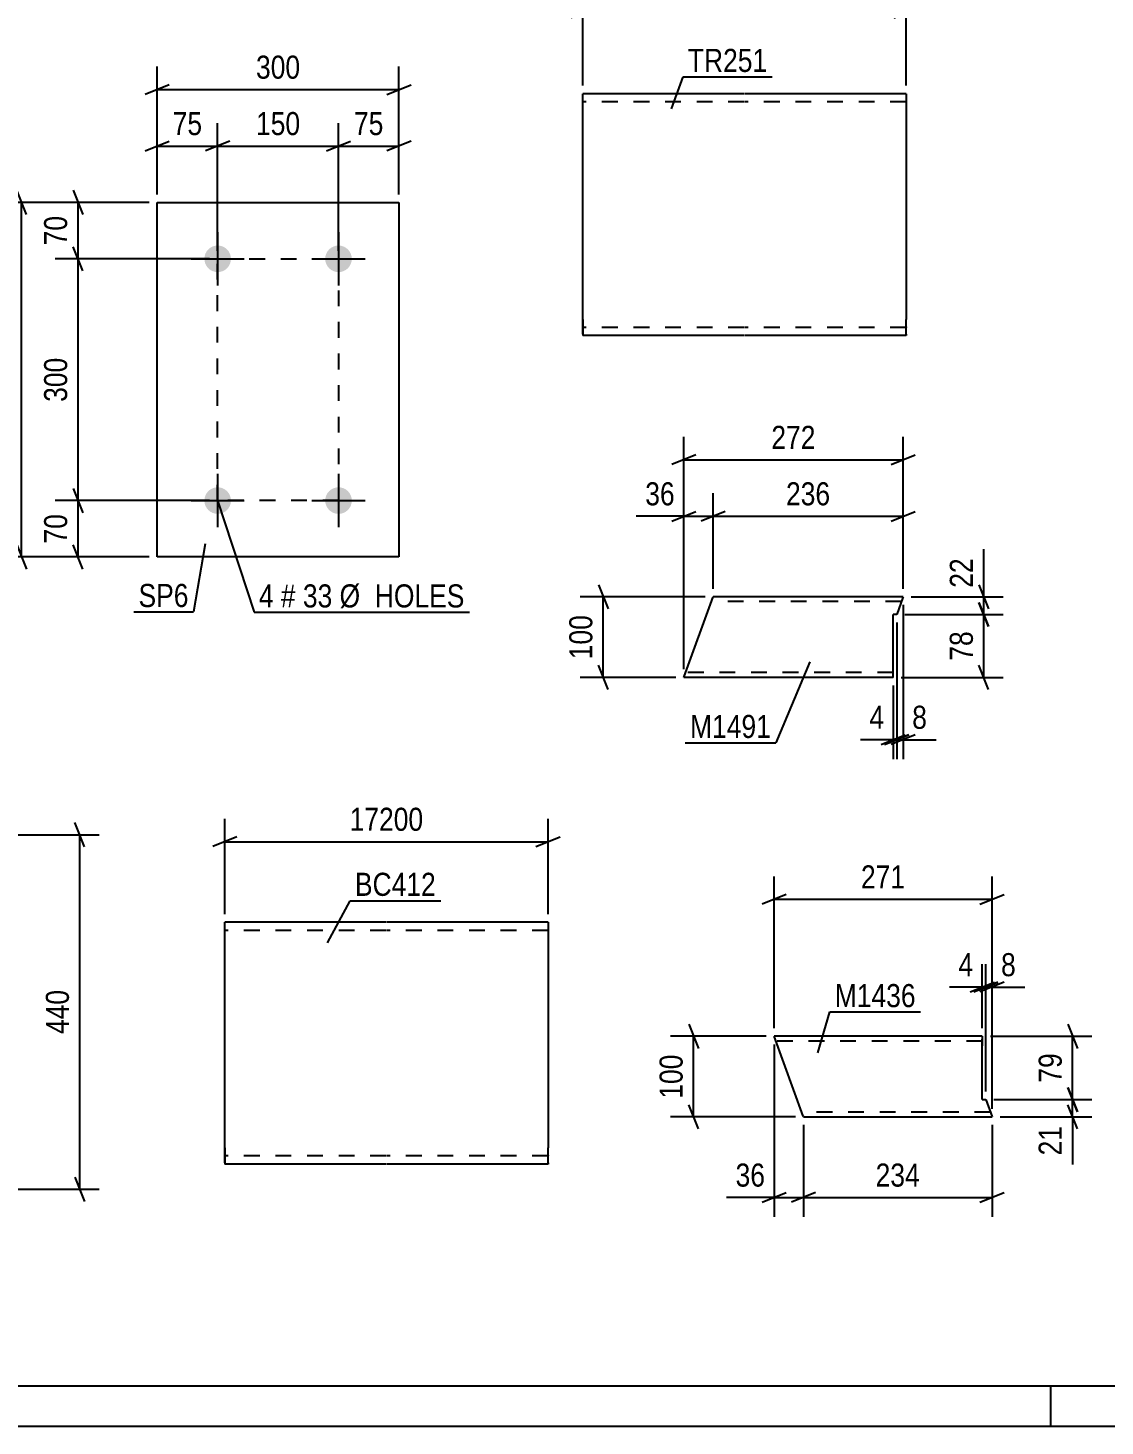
# Model space of a CAD drawing. Header units: millimetres. Extents: x 0 to 420, y 0 to 297.
# Drawn here: x 83.1 to 216.7, y 0 to 173.5 of the extents above; entities that cross this region are included whole.
import ezdxf

# ---------------------------------------------------------------- set-up
doc = ezdxf.new("R2010")
doc.units = ezdxf.units.MM
doc.linetypes.add('DXK_LINE_DOT2', pattern=[3.9198, 1.9599, -1.9599])
doc.styles.add('Arial Narrow', font='ARIALN.TTF', dxfattribs={"height": 0.2})

# ---------------------------------------------------------------- blocks, each defined once
blk = doc.blocks.new('Unknown-122569878-1134')
at = {"color": 5, "linetype": 'Continuous'}
for p, q in [((5, 5), (415, 5)), ((210, 0), (210, 5)), ((0, 0), (420, 0))]:
    blk.add_line(p, q, dxfattribs=at)
blk = doc.blocks.new('Part-122569878-10558 - 10557')
at = {"color": 2, "linetype": 'Continuous'}
for p, q in [((171.94, 165.33), (151.94, 165.33)), ((151.94, 137.33), (151.94, 165.33)), ((192.04, 165.33), (172.04, 165.33)), ((192.04, 165.33), (192.04, 163.33)), ((192.04, 163.33), (192.04, 137.33)), ((151.94, 137.33), (151.94, 135.33)), ((192.04, 135.33), (192.04, 137.33)), ((171.94, 135.33), (151.94, 135.33)), ((192.04, 135.33), (172.04, 135.33))]:
    blk.add_line(p, q, dxfattribs=at)
at = {"color": 7, "linetype": 'DXK_LINE_DOT2'}
for p, q in [((171.94, 164.33), (151.94, 164.33)), ((192.04, 164.33), (172.04, 164.33)), ((151.94, 135.48), (151.94, 137.33)), ((192.04, 136.33), (192.04, 137.33)), ((151.94, 136.33), (151.94, 136.41)), ((171.94, 136.33), (151.94, 136.33)), ((192.04, 136.33), (172.04, 136.33)), ((192.04, 136.41), (192.04, 136.33)), ((192.04, 135.48), (192.04, 135.33))]:
    blk.add_line(p, q, dxfattribs=at)
blk = doc.blocks.new('Part-122569878-10567 - 10566')
at = {"color": 2, "linetype": 'Continuous'}
for p, q in [((127.5, 62.51), (107.5, 62.51)), ((107.5, 34.51), (107.5, 62.51)), ((147.6, 62.51), (127.6, 62.51)), ((147.6, 62.51), (147.6, 60.51)), ((147.6, 60.51), (147.6, 34.51)), ((107.5, 34.51), (107.5, 32.51)), ((147.6, 32.51), (147.6, 34.51)), ((127.5, 32.51), (107.5, 32.51)), ((147.6, 32.51), (127.6, 32.51))]:
    blk.add_line(p, q, dxfattribs=at)
at = {"color": 7, "linetype": 'DXK_LINE_DOT2'}
for p, q in [((127.5, 61.51), (107.5, 61.51)), ((147.6, 61.51), (127.6, 61.51)), ((107.5, 32.66), (107.5, 34.51)), ((107.5, 33.51), (107.5, 33.59)), ((127.5, 33.51), (107.5, 33.51)), ((147.6, 33.51), (127.6, 33.51)), ((147.6, 33.51), (147.6, 34.51)), ((147.6, 33.59), (147.6, 33.51)), ((147.6, 32.66), (147.6, 32.51))]:
    blk.add_line(p, q, dxfattribs=at)
blk = doc.blocks.new('Part-122569878-10576 - 10575')
at = {"color": 2, "linetype": 'Continuous'}
for p, q in [((99.1, 107.84), (99.1, 151.84)), ((99.1, 151.84), (129.1, 151.84)), ((129.1, 151.84), (129.1, 107.84)), ((129.1, 107.84), (99.1, 107.84))]:
    blk.add_line(p, q, dxfattribs=at)
blk = doc.blocks.new('Bolt-122569878-10577 - 10575')
at = {"linetype": 'Continuous'}
for points in [[(106.6, 146.49, -1), (106.6, 143.19, -1)], [(121.6, 146.49, -1), (121.6, 143.19, -1)], [(106.6, 116.49, -1), (106.6, 113.19, -1)], [(121.6, 116.49, -1), (121.6, 113.19, -1)]]:
    blk.add_hatch(color=1, dxfattribs=at).paths.add_polyline_path(points)
at = {"color": 1, "linetype": 'Continuous'}
for p, q in [((106.6, 148.14), (106.6, 141.54)), ((121.6, 148.14), (121.6, 141.54)), ((103.3, 144.84), (109.9, 144.84)), ((118.3, 144.84), (124.9, 144.84)), ((106.6, 118.14), (106.6, 111.54)), ((121.6, 118.14), (121.6, 111.54)), ((103.3, 114.84), (109.9, 114.84)), ((118.3, 114.84), (124.9, 114.84))]:
    blk.add_line(p, q, dxfattribs=at)
blk = doc.blocks.new('Part-122569878-10632 - 10631')
at = {"color": 2, "linetype": 'Continuous'}
for p, q in [((164.48, 92.99), (168.09, 102.9)), ((191.68, 102.9), (168.09, 102.9)), ((191.64, 102.81), (190.88, 100.7)), ((191.68, 102.9), (191.64, 102.81)), ((190.88, 100.7), (190.44, 100.7)), ((190.44, 92.9), (190.44, 100.7)), ((164.45, 92.9), (164.48, 92.99)), ((190.44, 92.9), (164.45, 92.9))]:
    blk.add_line(p, q, dxfattribs=at)
at = {"color": 7, "linetype": 'DXK_LINE_DOT2'}
for p, q in [((191.46, 102.3), (167.87, 102.3)), ((164.45, 92.9), (164.45, 92.9)), ((164.67, 93.5), (164.68, 93.54)), ((190.44, 93.5), (164.67, 93.5))]:
    blk.add_line(p, q, dxfattribs=at)
blk = doc.blocks.new('Part-122569878-10640 - 10639')
at = {"color": 2, "linetype": 'Continuous'}
for p, q in [((201.5, 48.36), (175.66, 48.36)), ((179.26, 38.45), (175.66, 48.36)), ((201.5, 48.36), (201.5, 48.27)), ((201.5, 48.27), (201.5, 47.16)), ((201.5, 40.51), (201.5, 47.16)), ((201.5, 40.51), (201.93, 40.51)), ((201.93, 40.51), (202.71, 38.36)), ((179.26, 38.45), (179.3, 38.36)), ((179.3, 38.36), (202.71, 38.36))]:
    blk.add_line(p, q, dxfattribs=at)
at = {"color": 7, "linetype": 'DXK_LINE_DOT2'}
for p, q in [((201.5, 47.76), (175.88, 47.76)), ((201.5, 47.16), (201.5, 48.01)), ((179.08, 38.96), (179.06, 39.01)), ((202.49, 38.96), (179.08, 38.96))]:
    blk.add_line(p, q, dxfattribs=at)
blk = doc.blocks.new('Rectangle-122569878-12439 - 10575')
at = {"color": 1, "linetype": 'DXK_LINE_DOT2'}
blk.add_lwpolyline([(106.6, 144.84), (121.6, 144.84), (121.6, 114.84), (106.6, 114.84), (106.6, 144.84)], close=True, dxfattribs=at)
blk = doc.blocks.new('StraightDimension-122569878-10875 - 10557')
at = {"color": 7, "linetype": 'Continuous'}
for p, q in [((151.94, 166.33), (151.94, 178.18)), ((192.04, 166.33), (192.04, 178.18)), ((153.44, 175.93), (150.44, 174.73)), ((151.94, 175.33), (192.04, 175.33)), ((190.54, 174.73), (193.54, 175.93))]:
    blk.add_line(p, q, dxfattribs=at)
at = {"color": 0}
blk.add_wipeout([(177.16, 176.08), (177.16, 180.28), (166.82, 180.28), (166.82, 176.08)], dxfattribs=at)
at = {"color": 3, "style": 'Arial Narrow'}
blk.add_text('16200', height=2.863, dxfattribs=at).set_placement((167.42, 176.68))
blk = doc.blocks.new('StraightDimension-122569878-10879 - 10566')
at = {"color": 7, "linetype": 'Continuous'}
for p, q in [((107.5, 63.51), (107.5, 75.36)), ((147.6, 63.51), (147.6, 75.36)), ((109, 73.11), (106, 71.91)), ((146.1, 71.91), (149.1, 73.11)), ((107.5, 72.51), (147.6, 72.51))]:
    blk.add_line(p, q, dxfattribs=at)
at = {"color": 0}
blk.add_wipeout([(132.72, 73.26), (132.72, 77.46), (122.38, 77.46), (122.38, 73.26)], dxfattribs=at)
at = {"color": 3, "style": 'Arial Narrow'}
blk.add_text('17200', height=2.863, dxfattribs=at).set_placement((122.98, 73.86))
blk = doc.blocks.new('StraightDimension-122569878-10885 - 10575')
at = {"color": 7, "linetype": 'Continuous'}
for p, q in [((88.67, 116.34), (89.87, 113.34)), ((105.6, 114.84), (86.42, 114.84)), ((89.27, 107.84), (89.27, 114.84)), ((89.87, 106.34), (88.67, 109.34)), ((98.1, 107.84), (86.42, 107.84))]:
    blk.add_line(p, q, dxfattribs=at)
at = {"color": 0}
blk.add_wipeout([(88.52, 113.76), (84.32, 113.76), (84.32, 108.91), (88.52, 108.91)], dxfattribs=at)
at = {"color": 3, "style": 'Arial Narrow'}
blk.add_text('70', height=2.863, rotation=90.0002, dxfattribs=at).set_placement((87.92, 109.51))
blk = doc.blocks.new('StraightDimension-122569878-10884 - 10575')
at = {"color": 7, "linetype": 'Continuous'}
for p, q in [((89.87, 143.34), (88.67, 146.34)), ((105.6, 144.84), (86.42, 144.84)), ((89.27, 114.84), (89.27, 144.84)), ((88.67, 116.34), (89.87, 113.34)), ((105.6, 114.84), (86.42, 114.84))]:
    blk.add_line(p, q, dxfattribs=at)
at = {"color": 0}
blk.add_wipeout([(88.52, 133.18), (84.32, 133.18), (84.32, 126.49), (88.52, 126.49)], dxfattribs=at)
at = {"color": 3, "style": 'Arial Narrow'}
blk.add_text('300', height=2.863, rotation=90.0002, dxfattribs=at).set_placement((87.92, 127.09))
blk = doc.blocks.new('StraightDimension-122569878-10883 - 10575')
at = {"color": 7, "linetype": 'Continuous'}
for p, q in [((88.67, 153.34), (89.87, 150.34)), ((98.1, 151.84), (86.42, 151.84)), ((89.27, 144.84), (89.27, 151.84)), ((89.87, 143.34), (88.67, 146.34)), ((105.6, 144.84), (86.42, 144.84))]:
    blk.add_line(p, q, dxfattribs=at)
at = {"color": 0}
blk.add_wipeout([(88.52, 150.76), (84.32, 150.76), (84.32, 145.91), (88.52, 145.91)], dxfattribs=at)
at = {"color": 3, "style": 'Arial Narrow'}
blk.add_text('70', height=2.863, rotation=90.0002, dxfattribs=at).set_placement((87.92, 146.51))
blk = doc.blocks.new('StraightDimension-122569878-10895 - 10575')
at = {"color": 7, "linetype": 'Continuous'}
for p, q in [((82.87, 150.34), (81.67, 153.34)), ((98.1, 151.84), (79.42, 151.84)), ((82.27, 107.84), (82.27, 151.84)), ((81.67, 109.34), (82.87, 106.34)), ((98.1, 107.84), (79.42, 107.84))]:
    blk.add_line(p, q, dxfattribs=at)
at = {"color": 0}
blk.add_wipeout([(81.52, 133.18), (77.32, 133.18), (77.32, 126.49), (81.52, 126.49)], dxfattribs=at)
at = {"color": 3, "style": 'Arial Narrow'}
blk.add_text('440', height=2.863, rotation=90.0002, dxfattribs=at).set_placement((80.92, 127.09))
blk = doc.blocks.new('StraightDimension-122569878-10899 - 10575')
at = {"color": 7, "linetype": 'Continuous'}
for p, q in [((121.6, 145.84), (121.6, 161.69)), ((129.1, 152.84), (129.1, 161.69)), ((120.1, 158.24), (123.1, 159.44)), ((121.6, 158.84), (129.1, 158.84)), ((130.6, 159.44), (127.6, 158.24))]:
    blk.add_line(p, q, dxfattribs=at)
at = {"color": 0}
blk.add_wipeout([(127.78, 159.59), (127.78, 163.79), (122.92, 163.79), (122.92, 159.59)], dxfattribs=at)
at = {"color": 3, "style": 'Arial Narrow'}
blk.add_text('75', height=2.863, dxfattribs=at).set_placement((123.52, 160.19))
blk = doc.blocks.new('StraightDimension-122569878-10900 - 10575')
at = {"color": 7, "linetype": 'Continuous'}
for p, q in [((106.6, 145.84), (106.6, 161.69)), ((121.6, 145.84), (121.6, 161.69)), ((108.1, 159.44), (105.1, 158.24)), ((106.6, 158.84), (121.6, 158.84)), ((120.1, 158.24), (123.1, 159.44))]:
    blk.add_line(p, q, dxfattribs=at)
at = {"color": 0}
blk.add_wipeout([(117.44, 159.59), (117.44, 163.79), (110.76, 163.79), (110.76, 159.59)], dxfattribs=at)
at = {"color": 3, "style": 'Arial Narrow'}
blk.add_text('150', height=2.863, dxfattribs=at).set_placement((111.36, 160.19))
blk = doc.blocks.new('StraightDimension-122569878-10901 - 10575')
at = {"color": 7, "linetype": 'Continuous'}
for p, q in [((99.1, 152.84), (99.1, 161.69)), ((106.6, 145.84), (106.6, 161.69)), ((97.6, 158.24), (100.6, 159.44)), ((99.1, 158.84), (106.6, 158.84)), ((108.1, 159.44), (105.1, 158.24))]:
    blk.add_line(p, q, dxfattribs=at)
at = {"color": 0}
blk.add_wipeout([(105.28, 159.59), (105.28, 163.79), (100.42, 163.79), (100.42, 159.59)], dxfattribs=at)
at = {"color": 3, "style": 'Arial Narrow'}
blk.add_text('75', height=2.863, dxfattribs=at).set_placement((101.02, 160.19))
blk = doc.blocks.new('StraightDimension-122569878-10911 - 10575')
at = {"color": 7, "linetype": 'Continuous'}
for p, q in [((99.1, 152.84), (99.1, 168.69)), ((129.1, 152.84), (129.1, 168.69)), ((100.6, 166.44), (97.6, 165.24)), ((99.1, 165.84), (129.1, 165.84)), ((127.6, 165.24), (130.6, 166.44))]:
    blk.add_line(p, q, dxfattribs=at)
at = {"color": 0}
blk.add_wipeout([(117.44, 166.59), (117.44, 170.79), (110.76, 170.79), (110.76, 166.59)], dxfattribs=at)
at = {"color": 3, "style": 'Arial Narrow'}
blk.add_text('300', height=2.863, dxfattribs=at).set_placement((111.36, 167.19))
blk = doc.blocks.new('StraightDimension-122569878-10931 - 10584')
at = {"color": 7, "linetype": 'Continuous'}
for p, q in [((90.09, 71.88), (88.89, 74.88)), ((71.28, 73.38), (91.89, 73.38)), ((89.49, 29.38), (89.49, 73.38)), ((88.89, 30.88), (90.09, 27.88)), ((71.28, 29.38), (91.89, 29.38))]:
    blk.add_line(p, q, dxfattribs=at)
at = {"color": 0}
blk.add_wipeout([(88.74, 54.72), (84.54, 54.72), (84.54, 48.04), (88.74, 48.04)], dxfattribs=at)
at = {"color": 3, "style": 'Arial Narrow'}
blk.add_text('440', height=2.863, rotation=90.0002, dxfattribs=at).set_placement((88.14, 48.64))
blk = doc.blocks.new('StraightDimension-122569878-10991 - 10631')
at = {"color": 7, "linetype": 'Continuous'}
for p, q in [((164.45, 93.9), (164.45, 115.75)), ((168.09, 103.9), (168.09, 115.75)), ((162.95, 112.3), (165.95, 113.5)), ((164.45, 112.9), (168.09, 112.9)), ((169.59, 113.5), (166.59, 112.3))]:
    blk.add_line(p, q, dxfattribs=at)
at = {"color": 0}
blk.add_wipeout([(163.92, 113.65), (163.92, 117.85), (159.07, 117.85), (159.07, 113.65)], dxfattribs=at)
at = {"color": 7, "linetype": 'Continuous'}
blk.add_line((164.45, 112.9), (158.54, 112.9), dxfattribs=at)
blk.add_line((164.45, 112.9), (158.54, 112.9), dxfattribs=at)
at = {"color": 3, "style": 'Arial Narrow'}
blk.add_text('36', height=2.863, dxfattribs=at).set_placement((159.67, 114.25))
blk = doc.blocks.new('StraightDimension-122569878-12576 - 10631')
at = {"color": 7, "linetype": 'Continuous'}
for p, q in [((190.88, 99.7), (190.88, 82.77)), ((190.44, 91.9), (190.44, 82.77)), ((188.94, 84.57), (191.94, 85.77)), ((192.38, 85.77), (189.38, 84.57)), ((190.44, 85.17), (190.88, 85.17))]:
    blk.add_line(p, q, dxfattribs=at)
at = {"color": 0}
blk.add_wipeout([(189.92, 85.92), (189.92, 90.12), (186.89, 90.12), (186.89, 85.92)], dxfattribs=at)
at = {"color": 7, "linetype": 'Continuous'}
blk.add_line((190.44, 85.17), (186.37, 85.17), dxfattribs=at)
blk.add_line((190.44, 85.17), (186.37, 85.17), dxfattribs=at)
at = {"color": 3, "style": 'Arial Narrow'}
blk.add_text('4', height=2.86, dxfattribs=at).set_placement((187.49, 86.52))
blk = doc.blocks.new('StraightDimension-122569878-11010 - 10631')
at = {"color": 7, "linetype": 'Continuous'}
for p, q in [((164.45, 93.9), (164.45, 122.75)), ((191.68, 103.9), (191.68, 122.75)), ((165.95, 120.5), (162.95, 119.3)), ((164.45, 119.9), (191.68, 119.9)), ((190.18, 119.3), (193.18, 120.5))]:
    blk.add_line(p, q, dxfattribs=at)
at = {"color": 0}
blk.add_wipeout([(181.4, 120.65), (181.4, 124.85), (174.72, 124.85), (174.72, 120.65)], dxfattribs=at)
at = {"color": 3, "style": 'Arial Narrow'}
blk.add_text('272', height=2.863, dxfattribs=at).set_placement((175.32, 121.25))
blk = doc.blocks.new('StraightDimension-122569878-10984 - 10631')
at = {"color": 7, "linetype": 'Continuous'}
for p, q in [((153.85, 104.4), (155.05, 101.4)), ((167.09, 102.9), (151.6, 102.9)), ((154.45, 92.9), (154.45, 102.9)), ((155.05, 91.4), (153.85, 94.4)), ((163.45, 92.9), (151.6, 92.9))]:
    blk.add_line(p, q, dxfattribs=at)
at = {"color": 0}
blk.add_wipeout([(153.7, 101.24), (149.5, 101.24), (149.5, 94.55), (153.7, 94.55)], dxfattribs=at)
at = {"color": 3, "style": 'Arial Narrow'}
blk.add_text('100', height=2.863, rotation=90.0002, dxfattribs=at).set_placement((153.1, 95.15))
blk = doc.blocks.new('StraightDimension-122569878-12619 - 10631')
at = {"color": 7, "linetype": 'Continuous'}
for p, q in [((201.08, 104.4), (202.28, 101.4)), ((192.68, 102.9), (204.08, 102.9)), ((201.68, 100.7), (201.68, 102.9)), ((191.88, 100.7), (204.08, 100.7)), ((202.28, 99.2), (201.08, 102.2))]:
    blk.add_line(p, q, dxfattribs=at)
at = {"color": 0}
blk.add_wipeout([(200.93, 108.28), (196.73, 108.28), (196.73, 103.42), (200.93, 103.42)], dxfattribs=at)
at = {"color": 7, "linetype": 'Continuous'}
blk.add_line((201.68, 102.9), (201.68, 108.8), dxfattribs=at)
blk.add_line((201.68, 102.9), (201.68, 108.8), dxfattribs=at)
at = {"color": 3, "style": 'Arial Narrow'}
blk.add_text('22', height=2.863, rotation=90.0002, dxfattribs=at).set_placement((200.33, 104.02))
blk = doc.blocks.new('StraightDimension-122569878-10990 - 10631')
at = {"color": 7, "linetype": 'Continuous'}
for p, q in [((168.09, 103.9), (168.09, 115.75)), ((191.68, 103.9), (191.68, 115.75)), ((169.59, 113.5), (166.59, 112.3)), ((168.09, 112.9), (191.68, 112.9)), ((190.18, 112.3), (193.18, 113.5))]:
    blk.add_line(p, q, dxfattribs=at)
at = {"color": 0}
blk.add_wipeout([(183.22, 113.65), (183.22, 117.85), (176.54, 117.85), (176.54, 113.65)], dxfattribs=at)
at = {"color": 3, "style": 'Arial Narrow'}
blk.add_text('236', height=2.863, dxfattribs=at).set_placement((177.14, 114.25))
blk = doc.blocks.new('StraightDimension-122569878-12575 - 10631')
at = {"color": 7, "linetype": 'Continuous'}
for p, q in [((191.68, 101.9), (191.68, 82.77)), ((190.88, 99.7), (190.88, 82.77)), ((189.38, 84.57), (192.38, 85.77)), ((193.18, 85.77), (190.18, 84.57)), ((190.88, 85.17), (191.68, 85.17))]:
    blk.add_line(p, q, dxfattribs=at)
at = {"color": 0}
blk.add_wipeout([(195.23, 85.92), (195.23, 90.12), (192.2, 90.12), (192.2, 85.92)], dxfattribs=at)
at = {"color": 7, "linetype": 'Continuous'}
blk.add_line((191.68, 85.17), (195.76, 85.17), dxfattribs=at)
blk.add_line((191.68, 85.17), (195.76, 85.17), dxfattribs=at)
at = {"color": 3, "style": 'Arial Narrow'}
blk.add_text('8', height=2.86, dxfattribs=at).set_placement((192.8, 86.52))
blk = doc.blocks.new('StraightDimension-122569878-12620 - 10631')
at = {"color": 7, "linetype": 'Continuous'}
for p, q in [((191.88, 100.7), (204.08, 100.7)), ((201.08, 102.2), (202.28, 99.2)), ((201.68, 92.9), (201.68, 100.7)), ((202.28, 91.4), (201.08, 94.4)), ((191.44, 92.9), (204.08, 92.9))]:
    blk.add_line(p, q, dxfattribs=at)
at = {"color": 0}
blk.add_wipeout([(200.93, 99.23), (196.73, 99.23), (196.73, 94.37), (200.93, 94.37)], dxfattribs=at)
at = {"color": 3, "style": 'Arial Narrow'}
blk.add_text('78', height=2.863, rotation=90.0002, dxfattribs=at).set_placement((200.33, 94.97))
blk = doc.blocks.new('StraightDimension-122569878-11030 - 10639')
at = {"color": 7, "linetype": 'Continuous'}
for p, q in [((175.66, 47.36), (175.66, 25.96)), ((179.3, 37.36), (179.3, 25.96)), ((174.16, 27.76), (177.16, 28.96)), ((175.66, 28.36), (179.3, 28.36)), ((180.8, 28.96), (177.8, 27.76))]:
    blk.add_line(p, q, dxfattribs=at)
at = {"color": 0}
blk.add_wipeout([(175.13, 29.11), (175.13, 33.31), (170.28, 33.31), (170.28, 29.11)], dxfattribs=at)
at = {"color": 7, "linetype": 'Continuous'}
blk.add_line((175.66, 28.36), (169.75, 28.36), dxfattribs=at)
blk.add_line((175.66, 28.36), (169.75, 28.36), dxfattribs=at)
at = {"color": 3, "style": 'Arial Narrow'}
blk.add_text('36', height=2.863, dxfattribs=at).set_placement((170.88, 29.71))
blk = doc.blocks.new('StraightDimension-122569878-12800 - 10639')
at = {"color": 7, "linetype": 'Continuous'}
for p, q in [((201.5, 49.36), (201.5, 57.32)), ((201.93, 41.51), (201.93, 57.32)), ((200, 53.87), (203, 55.07)), ((203.43, 55.07), (200.43, 53.87)), ((201.5, 54.47), (201.93, 54.47))]:
    blk.add_line(p, q, dxfattribs=at)
at = {"color": 0}
blk.add_wipeout([(200.97, 55.22), (200.97, 59.42), (197.94, 59.42), (197.94, 55.22)], dxfattribs=at)
at = {"color": 7, "linetype": 'Continuous'}
blk.add_line((201.5, 54.47), (197.42, 54.47), dxfattribs=at)
blk.add_line((201.5, 54.47), (197.42, 54.47), dxfattribs=at)
at = {"color": 3, "style": 'Arial Narrow'}
blk.add_text('4', height=2.86, dxfattribs=at).set_placement((198.54, 55.82))
blk = doc.blocks.new('StraightDimension-122569878-11023 - 10639')
at = {"color": 7, "linetype": 'Continuous'}
for p, q in [((165.06, 49.86), (166.26, 46.86)), ((174.66, 48.36), (162.81, 48.36)), ((165.66, 38.36), (165.66, 48.36)), ((178.3, 38.36), (162.81, 38.36)), ((166.26, 36.86), (165.06, 39.86))]:
    blk.add_line(p, q, dxfattribs=at)
at = {"color": 0}
blk.add_wipeout([(164.91, 46.7), (160.71, 46.7), (160.71, 40.02), (164.91, 40.02)], dxfattribs=at)
at = {"color": 3, "style": 'Arial Narrow'}
blk.add_text('100', height=2.863, rotation=90.0002, dxfattribs=at).set_placement((164.31, 40.62))
blk = doc.blocks.new('StraightDimension-122569878-11029 - 10639')
at = {"color": 7, "linetype": 'Continuous'}
for p, q in [((179.3, 37.36), (179.3, 25.96)), ((202.71, 37.36), (202.71, 25.96)), ((180.8, 28.96), (177.8, 27.76)), ((179.3, 28.36), (202.71, 28.36)), ((201.21, 27.76), (204.21, 28.96))]:
    blk.add_line(p, q, dxfattribs=at)
at = {"color": 0}
blk.add_wipeout([(194.34, 29.11), (194.34, 33.31), (187.66, 33.31), (187.66, 29.11)], dxfattribs=at)
at = {"color": 3, "style": 'Arial Narrow'}
blk.add_text('234', height=2.863, dxfattribs=at).set_placement((188.26, 29.71))
blk = doc.blocks.new('StraightDimension-122569878-12799 - 10639')
at = {"color": 7, "linetype": 'Continuous'}
for p, q in [((201.93, 41.51), (201.93, 57.32)), ((202.71, 39.36), (202.71, 57.32)), ((200.43, 53.87), (203.43, 55.07)), ((204.21, 55.07), (201.21, 53.87)), ((201.93, 54.47), (202.71, 54.47))]:
    blk.add_line(p, q, dxfattribs=at)
at = {"color": 0}
blk.add_wipeout([(206.26, 55.22), (206.26, 59.42), (203.23, 59.42), (203.23, 55.22)], dxfattribs=at)
at = {"color": 7, "linetype": 'Continuous'}
blk.add_line((202.71, 54.47), (206.79, 54.47), dxfattribs=at)
blk.add_line((202.71, 54.47), (206.79, 54.47), dxfattribs=at)
at = {"color": 3, "style": 'Arial Narrow'}
blk.add_text('8', height=2.86, dxfattribs=at).set_placement((203.83, 55.82))
blk = doc.blocks.new('StraightDimension-122569878-11049 - 10639')
at = {"color": 7, "linetype": 'Continuous'}
for p, q in [((175.66, 49.36), (175.66, 68.21)), ((202.71, 39.36), (202.71, 68.21)), ((177.16, 65.96), (174.16, 64.76)), ((201.21, 64.76), (204.21, 65.96)), ((175.66, 65.36), (202.71, 65.36))]:
    blk.add_line(p, q, dxfattribs=at)
at = {"color": 0}
blk.add_wipeout([(192.52, 66.11), (192.52, 70.31), (185.84, 70.31), (185.84, 66.11)], dxfattribs=at)
at = {"color": 3, "style": 'Arial Narrow'}
blk.add_text('271', height=2.863, dxfattribs=at).set_placement((186.44, 66.71))
blk = doc.blocks.new('StraightDimension-122569878-12875 - 10639')
at = {"color": 7, "linetype": 'Continuous'}
for p, q in [((212.11, 49.86), (213.31, 46.86)), ((202.5, 48.36), (215.11, 48.36)), ((212.71, 40.51), (212.71, 48.36)), ((213.31, 39.01), (212.11, 42.01)), ((202.93, 40.51), (215.11, 40.51))]:
    blk.add_line(p, q, dxfattribs=at)
at = {"color": 0}
blk.add_wipeout([(211.96, 46.86), (207.76, 46.86), (207.76, 42.01), (211.96, 42.01)], dxfattribs=at)
at = {"color": 3, "style": 'Arial Narrow'}
blk.add_text('79', height=2.863, rotation=90.0002, dxfattribs=at).set_placement((211.36, 42.61))
blk = doc.blocks.new('StraightDimension-122569878-12876 - 10639')
at = {"color": 7, "linetype": 'Continuous'}
for p, q in [((212.11, 42.01), (213.31, 39.01)), ((202.93, 40.51), (215.11, 40.51)), ((212.71, 38.36), (212.71, 40.51)), ((203.71, 38.36), (215.11, 38.36)), ((213.31, 36.86), (212.11, 39.86))]:
    blk.add_line(p, q, dxfattribs=at)
at = {"color": 0}
blk.add_wipeout([(211.96, 37.84), (207.76, 37.84), (207.76, 32.98), (211.96, 32.98)], dxfattribs=at)
at = {"color": 7, "linetype": 'Continuous'}
blk.add_line((212.71, 38.36), (212.71, 32.46), dxfattribs=at)
blk.add_line((212.71, 38.36), (212.71, 32.46), dxfattribs=at)
at = {"color": 3, "style": 'Arial Narrow'}
blk.add_text('21', height=2.863, rotation=90.0002, dxfattribs=at).set_placement((211.36, 33.58))
blk = doc.blocks.new('Mark-122569878-11094 - 10557')
at = {"color": 0}
blk.add_wipeout([(174.83, 168.03), (174.83, 171.03), (164.96, 171.03), (164.96, 168.03)], dxfattribs=at)
blk.add_wipeout([(174.83, 168.03), (174.83, 171.03), (164.96, 171.03), (164.96, 168.03)], dxfattribs=at)
at = {"color": 30, "linetype": 'Continuous'}
for p, q in [((162.93, 163.47), (164.36, 167.43)), ((164.36, 167.43), (175.43, 167.43))]:
    blk.add_line(p, q, dxfattribs=at)
at = {"color": 3, "style": 'Arial Narrow'}
blk.add_text('TR251', height=2.863, dxfattribs=at).set_placement((164.96, 168.03))
blk = doc.blocks.new('Mark-122569878-11103 - 10566')
at = {"color": 0}
blk.add_wipeout([(133.68, 65.79), (133.68, 68.79), (123.64, 68.79), (123.64, 65.79)], dxfattribs=at)
blk.add_wipeout([(133.68, 65.79), (133.68, 68.79), (123.64, 68.79), (123.64, 65.79)], dxfattribs=at)
at = {"color": 30, "linetype": 'Continuous'}
for p, q in [((120.23, 59.98), (123.04, 65.19)), ((123.04, 65.19), (134.28, 65.19))]:
    blk.add_line(p, q, dxfattribs=at)
at = {"color": 3, "style": 'Arial Narrow'}
blk.add_text('BC412', height=2.863, dxfattribs=at).set_placement((123.64, 65.79))
blk = doc.blocks.new('Mark-122569878-11112 - 10575')
at = {"color": 0}
blk.add_wipeout([(102.99, 101.63), (102.99, 104.63), (96.78, 104.63), (96.78, 101.63)], dxfattribs=at)
blk.add_wipeout([(102.99, 101.63), (102.99, 104.63), (96.78, 104.63), (96.78, 101.63)], dxfattribs=at)
at = {"color": 30, "linetype": 'Continuous'}
for p in [(105.05, 109.49), (96.18, 101.03)]:
    blk.add_line(p, (103.59, 101.03), dxfattribs=at)
at = {"color": 3, "style": 'Arial Narrow'}
blk.add_text('SP6', height=2.863, dxfattribs=at).set_placement((96.78, 101.63))
blk = doc.blocks.new('Mark-122569878-11115 - 10575')
at = {"color": 0}
for points in [[(113.55, 101.58), (113.55, 104.58), (111.72, 104.58), (111.72, 101.58)], [(116.28, 101.58), (116.28, 104.58), (114.45, 104.58), (114.45, 101.58)], [(120.83, 101.58), (120.83, 104.58), (117.18, 104.58), (117.18, 101.58)], [(137.26, 101.58), (137.26, 104.58), (121.73, 104.58), (121.73, 101.58)]]:
    blk.add_wipeout(points, dxfattribs=at)
for points in [[(113.55, 101.58), (113.55, 104.58), (111.72, 104.58), (111.72, 101.58)], [(116.28, 101.58), (116.28, 104.58), (114.45, 104.58), (114.45, 101.58)], [(120.83, 101.58), (120.83, 104.58), (117.18, 104.58), (117.18, 101.58)], [(137.26, 101.58), (137.26, 104.58), (121.73, 104.58), (121.73, 101.58)]]:
    blk.add_wipeout(points, dxfattribs=at)
at = {"color": 7, "linetype": 'Continuous'}
for p, q in [((106.6, 114.84), (111.12, 100.98)), ((111.12, 100.98), (137.86, 100.98))]:
    blk.add_line(p, q, dxfattribs=at)
at = {"color": 3, "style": 'Arial Narrow'}
for s, height, p in [('4', 2.86, (111.72, 101.58)), ('#', 2.86, (114.45, 101.58)), ('33', 2.863, (117.18, 101.58)), ('Ø  HOLES', 2.863, (121.73, 101.58))]:
    blk.add_text(s, height=height, dxfattribs=at).set_placement(p)
blk = doc.blocks.new('Mark-122569878-11123 - 10631')
at = {"color": 0}
blk.add_wipeout([(175.28, 85.38), (175.28, 88.38), (165.23, 88.38), (165.23, 85.38)], dxfattribs=at)
blk.add_wipeout([(175.28, 85.38), (175.28, 88.38), (165.23, 88.38), (165.23, 85.38)], dxfattribs=at)
at = {"color": 30, "linetype": 'Continuous'}
for p in [(180.08, 94.84), (164.63, 84.78)]:
    blk.add_line(p, (175.88, 84.78), dxfattribs=at)
at = {"color": 3, "style": 'Arial Narrow'}
blk.add_text('M1491', height=2.863, dxfattribs=at).set_placement((165.23, 85.38))
blk = doc.blocks.new('Mark-122569878-11126 - 10639')
at = {"color": 0}
blk.add_wipeout([(193.24, 51.98), (193.24, 54.98), (183.19, 54.98), (183.19, 51.98)], dxfattribs=at)
blk.add_wipeout([(193.24, 51.98), (193.24, 54.98), (183.19, 54.98), (183.19, 51.98)], dxfattribs=at)
at = {"color": 30, "linetype": 'Continuous'}
for p, q in [((181.1, 46.33), (182.59, 51.38)), ((182.59, 51.38), (193.84, 51.38))]:
    blk.add_line(p, q, dxfattribs=at)
at = {"color": 3, "style": 'Arial Narrow'}
blk.add_text('M1436', height=2.863, dxfattribs=at).set_placement((183.19, 51.98))

msp = doc.modelspace()

# ---------------------------------------------------------------- block references
for name in ['Unknown-122569878-1134', 'Part-122569878-10558 - 10557', 'Part-122569878-10576 - 10575', 'Bolt-122569878-10577 - 10575', 'Rectangle-122569878-12439 - 10575', 'Part-122569878-10632 - 10631', 'Part-122569878-10567 - 10566', 'Part-122569878-10640 - 10639']:
    msp.add_blockref(name, (0, 0))

# ---------------------------------------------------------------- next in the draw order: block references
for name in ['StraightDimension-122569878-10875 - 10557', 'StraightDimension-122569878-10899 - 10575', 'StraightDimension-122569878-10885 - 10575', 'StraightDimension-122569878-10991 - 10631', 'Mark-122569878-11115 - 10575', 'StraightDimension-122569878-12576 - 10631', 'StraightDimension-122569878-10879 - 10566', 'StraightDimension-122569878-10931 - 10584', 'StraightDimension-122569878-12800 - 10639', 'StraightDimension-122569878-11030 - 10639']:
    msp.add_blockref(name, (0, 0))

# ---------------------------------------------------------------- next in the draw order: block references
for name in ['Mark-122569878-11094 - 10557', 'StraightDimension-122569878-10884 - 10575', 'StraightDimension-122569878-11010 - 10631', 'Mark-122569878-11103 - 10566', 'StraightDimension-122569878-12799 - 10639', 'StraightDimension-122569878-11023 - 10639']:
    msp.add_blockref(name, (0, 0))

# ---------------------------------------------------------------- next in the draw order: block references
for name in ['StraightDimension-122569878-10883 - 10575', 'StraightDimension-122569878-12619 - 10631', 'StraightDimension-122569878-10984 - 10631', 'StraightDimension-122569878-11049 - 10639', 'StraightDimension-122569878-11029 - 10639']:
    msp.add_blockref(name, (0, 0))

# ---------------------------------------------------------------- next in the draw order: block references
for name in ['StraightDimension-122569878-10900 - 10575', 'StraightDimension-122569878-10895 - 10575', 'StraightDimension-122569878-10990 - 10631', 'StraightDimension-122569878-12575 - 10631', 'Mark-122569878-11123 - 10631', 'Mark-122569878-11126 - 10639', 'StraightDimension-122569878-12875 - 10639']:
    msp.add_blockref(name, (0, 0))

# ---------------------------------------------------------------- next in the draw order: block references
for name in ['StraightDimension-122569878-10901 - 10575', 'Mark-122569878-11112 - 10575', 'StraightDimension-122569878-12620 - 10631', 'StraightDimension-122569878-12876 - 10639']:
    msp.add_blockref(name, (0, 0))

# ---------------------------------------------------------------- next in the draw order: block references
msp.add_blockref('StraightDimension-122569878-10911 - 10575', (0, 0))

doc.saveas('drawing.dxf')
